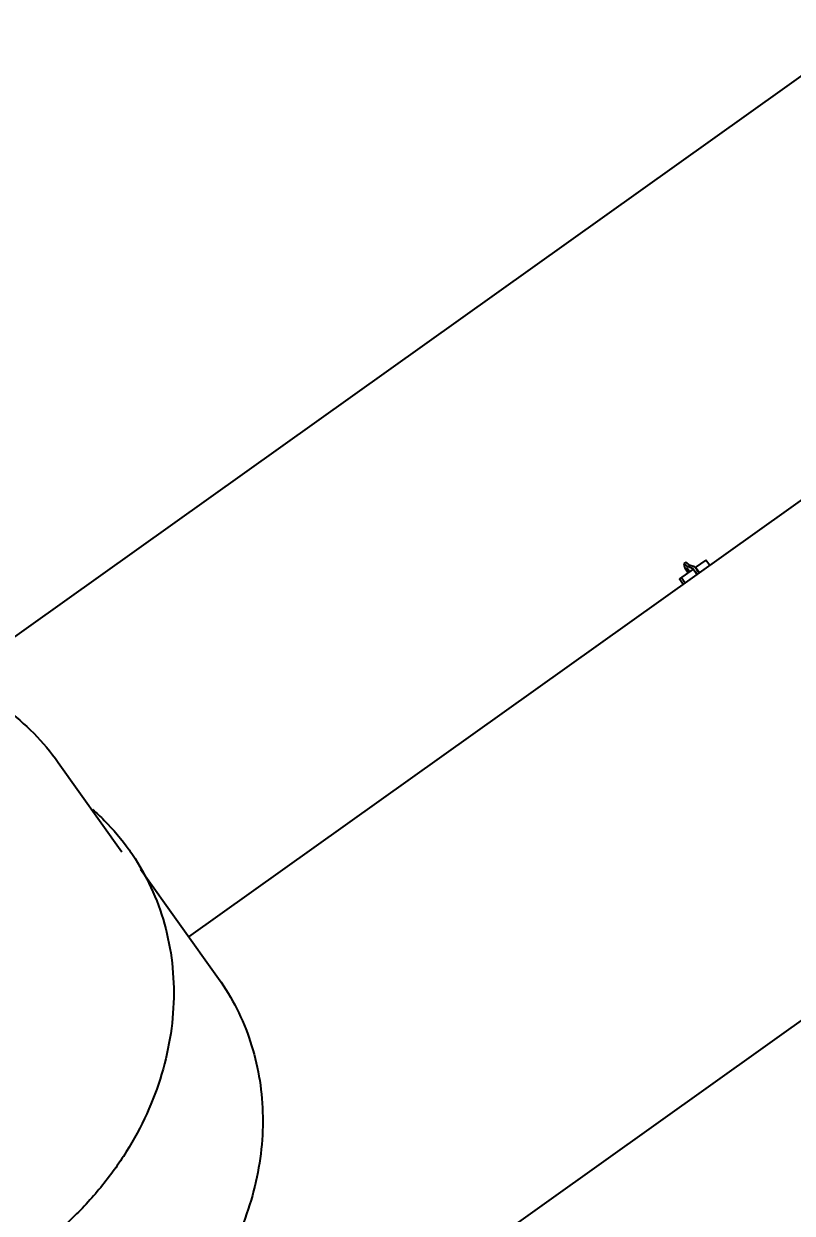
# Model space of a CAD drawing. Header units: feet. Extents: x 2321988 to 2329858, y 6722724 to 6730499.
# Drawn here: x 2326118.767 to 2326120.826, y 6726916.07 to 6726919.256 of the extents above; entities that cross this region are included whole.
import ezdxf

# ---------------------------------------------------------------- set-up
doc = ezdxf.new("R2010")
doc.units = ezdxf.units.FT
doc.header["$MEASUREMENT"] = 0
doc.header["$PDSIZE"] = 5
doc.layers.add('BESS Dimensions', color=3, linetype='Continuous')
doc.layers.add('C-BESS-EQUIPMENT', color=255, linetype='Continuous')
doc.styles.add('TG_DIMS', font='arial.ttf')
doc.dimstyles.new('TG-PROPOSED-ANNO', dxfattribs={"dimtxt": 0.1, "dimasz": 0.1, "dimexe": 0.05, "dimexo": 0.05, "dimgap": 0.02, "dimtad": 0, "dimtih": 1, "dimtoh": 1, "dimdsep": 46, "dimtxsty": 'TG_DIMS', "dimcen": 0, "dimclrd": 256, "dimclre": 256, "dimclrt": 256, "dimaunit": 1, "dimadec": 6, "dimazin": 2, "dimtfac": 1, "dimtofl": 0, "dimtmove": 1, "dimatfit": 3, "dimfxl": 1, "dimtolj": 1, "dimtzin": 0, "dimarcsym": 0})

# ---------------------------------------------------------------- blocks, each defined once
blk = doc.blocks.new('Midpoint Site Plan$0$141KV BREAKER')
at = {"linetype": 'Continuous'}
for p, q in [((14.27498652077287, 27.68510149322634), (14.27498652077287, -18.91806750361167)), ((34.8989115994674, 19.52620976602043), (31.36844198500677, 19.52620976602043)), ((30.56579577763844, 19.3589355631708), (26.24591555570314, 19.3589355631708)), ((27.89307445421625, 19.3589355631708), (27.89307445421625, -10.91512579963722)), ((27.89307445421625, -0.2341868461585932), (28.10954695319788, -0.2341868461585932)), ((28.10954695319788, -0.7006815019247483), (28.10954695319788, -0.1691966773414606)), ((27.89307445421625, -0.7006815019247483), (28.10954695319788, -0.7006815019247483)), ((27.89307445421625, -0.7107753352527766), (28.01381652577567, -0.7107753352527766)), ((28.13928489121673, -0.7037565518874658), (28.25957885305917, -0.6198168684350662)), ((28.13928489121673, -0.7823269963875532), (28.25957885305917, -0.6983873169340313)), ((28.18276073508923, -0.517759808412336), (28.2577275912933, -0.553801613650478)), ((28.25957885305917, -0.6198168684350662), (28.42582157979925, -0.5678557755560973)), ((28.25957885305917, -0.6983873169340313), (28.25957885305917, -0.6198168684350662)), ((28.25957885305917, -0.6983873169340313), (28.42582157979925, -0.6464262240550624)), ((28.42582157979925, -0.5678557755560973), (28.31941861929968, -0.5167004364132026)), ((28.42582157979925, -0.6464262240550624), (28.42582157979925, -0.5678557755560973)), ((27.89307445421625, -0.789345783751628), (28.01381652577567, -0.789345783751628)), ((27.89307445421625, -0.7988945595492964), (28.10954695319788, -0.7988945595492964)), ((28.10954695319788, -1.206345141735824), (28.10954695319788, -0.7866515550692839)), ((27.89307445421625, -1.206345149733522), (28.10954695319788, -1.206345149733522))]:
    blk.add_line(p, q, dxfattribs=at)
for points, start_tangent, end_tangent in [([(26.24591555570311, 19.3589355631708), (25.11807865398283, 19.44429372621568), (24.00953935769422, 19.69890770397836), (22.93926507626986, 20.11842099106502), (21.92556850149425, 20.69565559439906), (20.98579426260567, 21.42073486550828), (20.13602215657842, 22.28125250338923), (19.39079202411243, 23.26248481279606), (18.76285494996885, 24.34764263099436), (18.26295512239216, 25.51815861223764), (17.89964595856951, 26.75400489940711), (17.67914378317238, 28.03403582437488), (17.60522144728537, 29.33634969881803)], (-1, 0), (0, 1)), ([(31.24770055726016, 19.29997524923908), (30.04533690737917, 19.40177753533459), (28.83275854331494, 19.70574733543009), (27.6698583438661, 20.20570892505015), (26.58020106583659, 20.89166607848847), (25.58624572751178, 21.74958762315521), (24.7081579179665, 22.76213463215453), (23.96388248793124, 23.90871817149434), (23.36870676478215, 25.16581144133522), (22.93468465997593, 26.5079528483576), (22.67070419341779, 27.90766753657641), (22.58212092403734, 29.33634969881803)], (-0.9999896692719218, 0.004545475710266292), (0, 1)), ([(41.55483057561017, 23.13427514835774), (41.37913757243487, 22.89600279144713), (40.51008721135005, 21.90736454323638), (39.52755846286883, 21.07119564222558), (38.45270521272968, 20.40439002468713), (37.30768620651889, 19.91942432717485), (36.11512868161398, 19.62493190363557), (34.89891159946737, 19.52620976602043)], (-0.5810176287345351, -0.8138909724893734), (-1, 0)), ([(33.02051630241543, 19.50236796976276), (32.52060155917526, 19.40214764772844), (31.2830078520492, 19.29989769978573), (31.24770055726016, 19.29997524923908)], (-0.9734138462302208, -0.2290534522055674), (-0.9999896692756124, 0.004545474898332899)), ([(28.10954695319788, -0.1691966773414606), (28.1086490622499, -0.1684563205920995), (28.1075273123864, -0.1680867040540761), (28.10595767274205, -0.16771769533932), (28.10394093508651, -0.1673495023874239), (28.10147882691763, -0.1669824331087852), (28.0985720520307, -0.1666165794766812), (28.09522244589215, -0.1662521854203192), (28.09143271171604, -0.165889538855879), (28.08720379722679, -0.165528723758996), (28.082538713549, -0.1651700080516321), (28.07744093567233, -0.1648136476594573), (28.07191173522706, -0.1644597305569846), (28.06595537897272, -0.1641085366628658), (28.05957584975124, -0.1637602899118065), (28.05277493104417, -0.1634150862759611), (28.04555818123546, -0.163073217670501), (28.03792977911023, -0.16273486804198), (28.0298923279115, -0.1624001613543555), (28.02145264565711, -0.162069373527288), (28.01261457522968, -0.1617426565167648), (28.00338210746898, -0.1614201542806768), (27.99376309209285, -0.1611021467379601), (27.98376085213503, -0.1607887338593059), (27.97338105794701, -0.1604800995913251), (27.96263224704653, -0.1601764918619892), (27.95151742256053, -0.159877994646763), (27.94004391435793, -0.1595848078876543), (27.92822061585304, -0.1592971515206045), (27.91605045419483, -0.1590151015236074), (27.90354236278597, -0.1587388618372643), (27.89307447421041, -0.1585175381846966)], (0, 1), (-0.9997851222221114, 0.0207294327784902)), ([(28.01381652577565, -0.7107753352527766), (28.01860588932045, -0.7107697728699236), (28.02338963449871, -0.7107530937191768), (28.02815766024722, -0.7107253297912735), (28.03290613567977, -0.7106865050790816), (28.03762744700998, -0.7106366795653685), (28.04231249288399, -0.7105759532208253), (28.04695818619935, -0.7105043620352944), (28.05155565753468, -0.7104220459676753), (28.05609705717228, -0.7103291409788426), (28.0605791980387, -0.7102257190476848), (28.06499282682425, -0.710111984114917), (28.06933166135543, -0.7099881081304602), (28.07359179076927, -0.7098541990630451), (28.07776406172698, -0.7097105408300877), (28.08184407950627, -0.7095572893863391), (28.08582668960581, -0.7093946366757677), (28.08970351046248, -0.7092229265986134), (28.09347149896088, -0.7090422911163614), (28.09712456087296, -0.7088530261431174), (28.10065572622516, -0.7086554875752995), (28.10406259571499, -0.7084498193711397), (28.10733857525966, -0.7082364054189156), (28.11047846637058, -0.7080155976163383), (28.11347976177667, -0.7077875679134991), (28.11633610332652, -0.7075527921719527), (28.11904395604788, -0.7073115743034464), (28.1216004087871, -0.7070641582369603), (28.12399998713587, -0.7068110838156372), (28.12624057171034, -0.7065525749741823), (28.12831887546618, -0.706289003604752), (28.13023067962996, -0.7060209095501477), (28.13197466458537, -0.7057484847546789), (28.13354774722875, -0.7054721890846167), (28.13494702040535, -0.7051925543852917), (28.13617156838137, -0.7049097646034284), (28.137218951866, -0.7046243635807059), (28.13808757932206, -0.7043368111834525), (28.13877672296108, -0.7040473353453081), (28.1392848912167, -0.7037565518874658)], (1, 0), (0.820083247907575, 0.5722442367567915)), ([(28.31941861929967, -0.5167004364132026), (28.31801295598096, -0.5160968678940208), (28.31631227843442, -0.5154959426066057), (28.31431877802292, -0.5148984723145418), (28.31203471808843, -0.5143050688401445), (28.30946059848561, -0.5137158761414753), (28.30659943433791, -0.5131316260058156), (28.30345504853379, -0.5125530622170231), (28.30002842478727, -0.5119803567247914), (28.29632258621942, -0.5114140453736127), (28.29234251538165, -0.5108548839438072), (28.28809126338673, -0.5103032803165206), (28.28357065370474, -0.5097594824197813), (28.27878659261832, -0.5092242180421067), (28.273744626515, -0.5086980790112534), (28.26844581908546, -0.5081811852924147), (28.26289623256724, -0.5076741447089717), (28.25710327680591, -0.5071776210678536), (28.25106921914239, -0.50669179431668), (28.24479884218614, -0.5062170763357017), (28.23830052350142, -0.5057540949424606), (28.23157996543037, -0.5053032420231034), (28.22463943931263, -0.5048646775309749), (28.21748791054165, -0.5044389812974259), (28.21013406059333, -0.5040266491785701), (28.20257950899683, -0.5036277771462778), (28.19483240538273, -0.5032428090715371), (28.1869031467282, -0.5028722488078188), (28.17879571187646, -0.5025162803017906), (28.17051555124284, -0.5021751554800744), (28.16207371361511, -0.5018493222125926), (28.15347847658651, -0.5015390964073845), (28.14473214748635, -0.5012445620399717), (28.13584575110917, -0.5009660990001521), (28.12683050019507, -0.5007040551864748), (28.11768869807432, -0.5004584825840652), (28.1095469771909, -0.5002562293869914)], (-0.9012521887773127, 0.4332949252231132), (-0.9997142387478273, 0.02390482890238893)), ([(28.10954704117231, -0.5098470409631659), (28.11329329598955, -0.5100323630827575), (28.11838658317183, -0.5102997933303186), (28.12332917016857, -0.5105777845074044), (28.12811357515498, -0.510865928732585), (28.13273220433894, -0.5111637541431264), (28.1371831022889, -0.5114711407737786), (28.14145981488134, -0.5117876447536673), (28.14555537214274, -0.5121127502328591), (28.14946792661023, -0.5124463012565457), (28.15319207985327, -0.5127878539537392), (28.15672162967515, -0.513136828493316), (28.16005483658158, -0.5134930449272019), (28.16318735383634, -0.5138560633835141), (28.16611388297993, -0.5142252480471825), (28.16883281647962, -0.5146003989761425), (28.17134083530054, -0.5149810722995198), (28.17363364469119, -0.5153666042102714), (28.17570983306209, -0.515756746780653), (28.17756703710027, -0.5161510841313657), (28.17920205773582, -0.5165489204647429), (28.18061377129553, -0.5169499678645479), (28.18180068221409, -0.5173538304459271), (28.1827607350892, -0.517759808412336)], (0.9988384356480119, -0.0481848469151099), (0.9012521995432917, -0.4332949028299074)), ([(28.25928748976982, -0.5553154975052053), (28.2592848145476, -0.5554385297349427), (28.25868789609518, -0.5562581274458012), (28.25804621865588, -0.5566664087425579), (28.257176259587, -0.5570732664530738), (28.25607946646764, -0.557477996782211), (28.2547572628839, -0.55788011986931), (28.25321034063468, -0.558279407780617), (28.25144126697354, -0.5586751807139763), (28.24945242920643, -0.5590669348156325), (28.24724477905667, -0.5594544701440896), (28.24482194746852, -0.559837130889548), (28.24218733745263, -0.5602144092000572), (28.23934212866608, -0.5605861251277133), (28.23629091177412, -0.5609516628515507), (28.2330381614758, -0.5613105105205136), (28.22958525337116, -0.5616625121799075), (28.22593761788141, -0.5620070919970885), (28.22210082938577, -0.5623437501174067), (28.21807645142981, -0.5626723425827436), (28.2138706342253, -0.5629923495442313), (28.20949001584232, -0.563303287142503), (28.2049364037554, -0.5636050274148374), (28.20021649201821, -0.5638971064959151), (28.19533795040101, -0.5641790685186265), (28.19030287829334, -0.5644507895186166), (28.18511835763617, -0.5647118776101934), (28.17979302191945, -0.5649619049174817), (28.17432931843166, -0.5652007594731003), (28.16873455304868, -0.5654281133724339), (28.1630182110128, -0.5656435867258551), (28.15718320747645, -0.5658470755637381), (28.15123686830968, -0.5660383119638936), (28.14518941853977, -0.5662169720204702), (28.13904432915747, -0.566382959761313), (28.13280877407713, -0.5665360672468864), (28.1264935781515, -0.5666760425506823), (28.12010287217952, -0.5668027897002617), (28.11364349417325, -0.5669161687365545), (28.1095469771909, -0.5669805980044771)], (0.06443089455256955, -0.9979221712273738), (-0.9998870708194219, -0.01502816050474491)), ([(28.25772759129329, -0.553801613650478), (28.25846006633417, -0.5542093551040921), (28.25896423575243, -0.5546185121461349), (28.25928748976982, -0.5553154975052053)], (0.9012522771018249, -0.4332947415083361), (0.06443103990193998, -0.9979221618428737)), ([(28.10954707716181, -0.786653330553122), (28.10733857525966, -0.7868068539178239), (28.10406259571499, -0.7870202678701048), (28.10065572622516, -0.7872259360742646), (28.09712456087296, -0.7874234706432617), (28.09347149896088, -0.7876127396153265), (28.08970351046248, -0.787793371098644), (28.08582668960581, -0.7879650851747328), (28.08184407950627, -0.7881277378852474), (28.07776406172698, -0.7882809893290528), (28.07359179076927, -0.7884246475618966), (28.06933166135543, -0.7885585566294253), (28.06499282682425, -0.7886824326137685), (28.0605791980387, -0.7887961675466499), (28.05609705717228, -0.7888995894778077), (28.05155565753468, -0.7889924904678196), (28.04695818619935, -0.7890748105342595), (28.04231249288399, -0.7891463977209696), (28.03762744700998, -0.7892071280643336), (28.03290613567977, -0.7892569535780467), (28.02815766024722, -0.7892957742913609), (28.02338963449871, -0.7893235422180851), (28.01860588932045, -0.7893402213688319), (28.01381652577565, -0.789345783751628)], (-0.9974601682017372, -0.0712264898121624), (-1, 0)), ([(28.1392848912167, -0.7823269963875532), (28.13877672296108, -0.7826177838442163), (28.13808757932206, -0.7829072596823039), (28.137218951866, -0.783194812079671), (28.13617156838137, -0.7834802131023935), (28.13494702040535, -0.7837630028842568), (28.13354774722875, -0.7840426375835818), (28.13197466458537, -0.784318933253644), (28.13023067962996, -0.784591358049056), (28.12831887546618, -0.7848594521036603), (28.12624057171034, -0.7851230234731474), (28.12399998713587, -0.7853815323144886), (28.1216004087871, -0.7856346067359254), (28.11904395604788, -0.7858820188035338), (28.11633610332652, -0.7861232406709178), (28.11347976177667, -0.7863580164124642), (28.11047846637058, -0.7865860461153034), (28.10954707716181, -0.786653330553122)], (-0.8200832314046058, -0.572244260407197), (-0.9974601697042792, -0.07122646877046873))]:
    blk.add_spline(points, degree=3, dxfattribs=dict(at, start_tangent=start_tangent, end_tangent=end_tangent))
blk = doc.blocks.new('*D109')
at = {"layer": 'BESS Dimensions', "lineweight": -2, "transparency": 16777216}
for p, q in [((2326125.169324419, 6727002.866214111), (2326110.284158522, 6727023.758362746)), ((2326105.041171279, 6727013.883592634), (2326040.777798399, 6726968.09744669)), ((2325956.673174984, 6726908.174875099), (2326020.936547865, 6726953.961021042)), ((2325960.512732445, 6726885.552254191), (2325945.627566549, 6726906.444402826))]:
    blk.add_line(p, q, dxfattribs=at)
at = {"layer": 'BESS Dimensions', "transparency": 16777216}
for points in [[(2326104.074067747, 6727015.240975606), (2326106.008274811, 6727012.52620966), (2326113.185469118, 6727019.686213827)], [(2325955.706071452, 6726909.532258073), (2325957.640278516, 6726906.817492126), (2325948.528877145, 6726902.372253906)]]:
    blk.add_solid(points, dxfattribs=at)
at = {"layer": 'Defpoints', "color": 0, "transparency": 16777216}
for p in [(2326128.070635016, 6726998.79406519), (2325948.528877145, 6726902.372253906), (2325963.414043042, 6726881.480105272)]:
    blk.add_point(p, dxfattribs=at)
at = {"layer": 'BESS Dimensions', "transparency": 16777216, "insert": (2326030.857173132, 6726961.029233866), "char_height": 10, "attachment_point": 5, "style": 'TG_DIMS'}
blk.add_mtext("\\A1;202.17'", dxfattribs=at)

msp = doc.modelspace()

# ---------------------------------------------------------------- linework, layer by layer
at = {"layer": 'C-BESS-EQUIPMENT'}
msp.add_lwpolyline([(2326117.339376722, 6726916.614633054), (2326122.633182378, 6726920.386319902), (2326126.404869225, 6726915.092514246), (2326121.111063569, 6726911.320827398)], close=True, dxfattribs=at)

# ---------------------------------------------------------------- block references
at = {"layer": 'C-BESS-EQUIPMENT', "xscale": 0.08333333333333331, "yscale": 0.08333333333333331, "zscale": 0.08333333333333331, "rotation": 125.4687976106775}
msp.add_blockref('Midpoint Site Plan$0$141KV BREAKER', (2326121.872122973, 6726915.85357365), dxfattribs=at)

# ---------------------------------------------------------------- dimensions: what is measured, and where the dimension line sits
at = {"layer": 'BESS Dimensions'}
dim = msp.add_aligned_dim(p1=(2326128.070635016, 6726998.794065191), p2=(2325963.414043043, 6726881.480105272), distance=-25.65248600747341, dimstyle='TG-PROPOSED-ANNO', override={"dimscale": 50, "dimpost": "'"}, dxfattribs=at)
dim.commit()
dim.dimension.update_dxf_attribs({"geometry": '*D109', "text_midpoint": (2326030.857173132, 6726961.029233866)})

doc.saveas('drawing.dxf')
